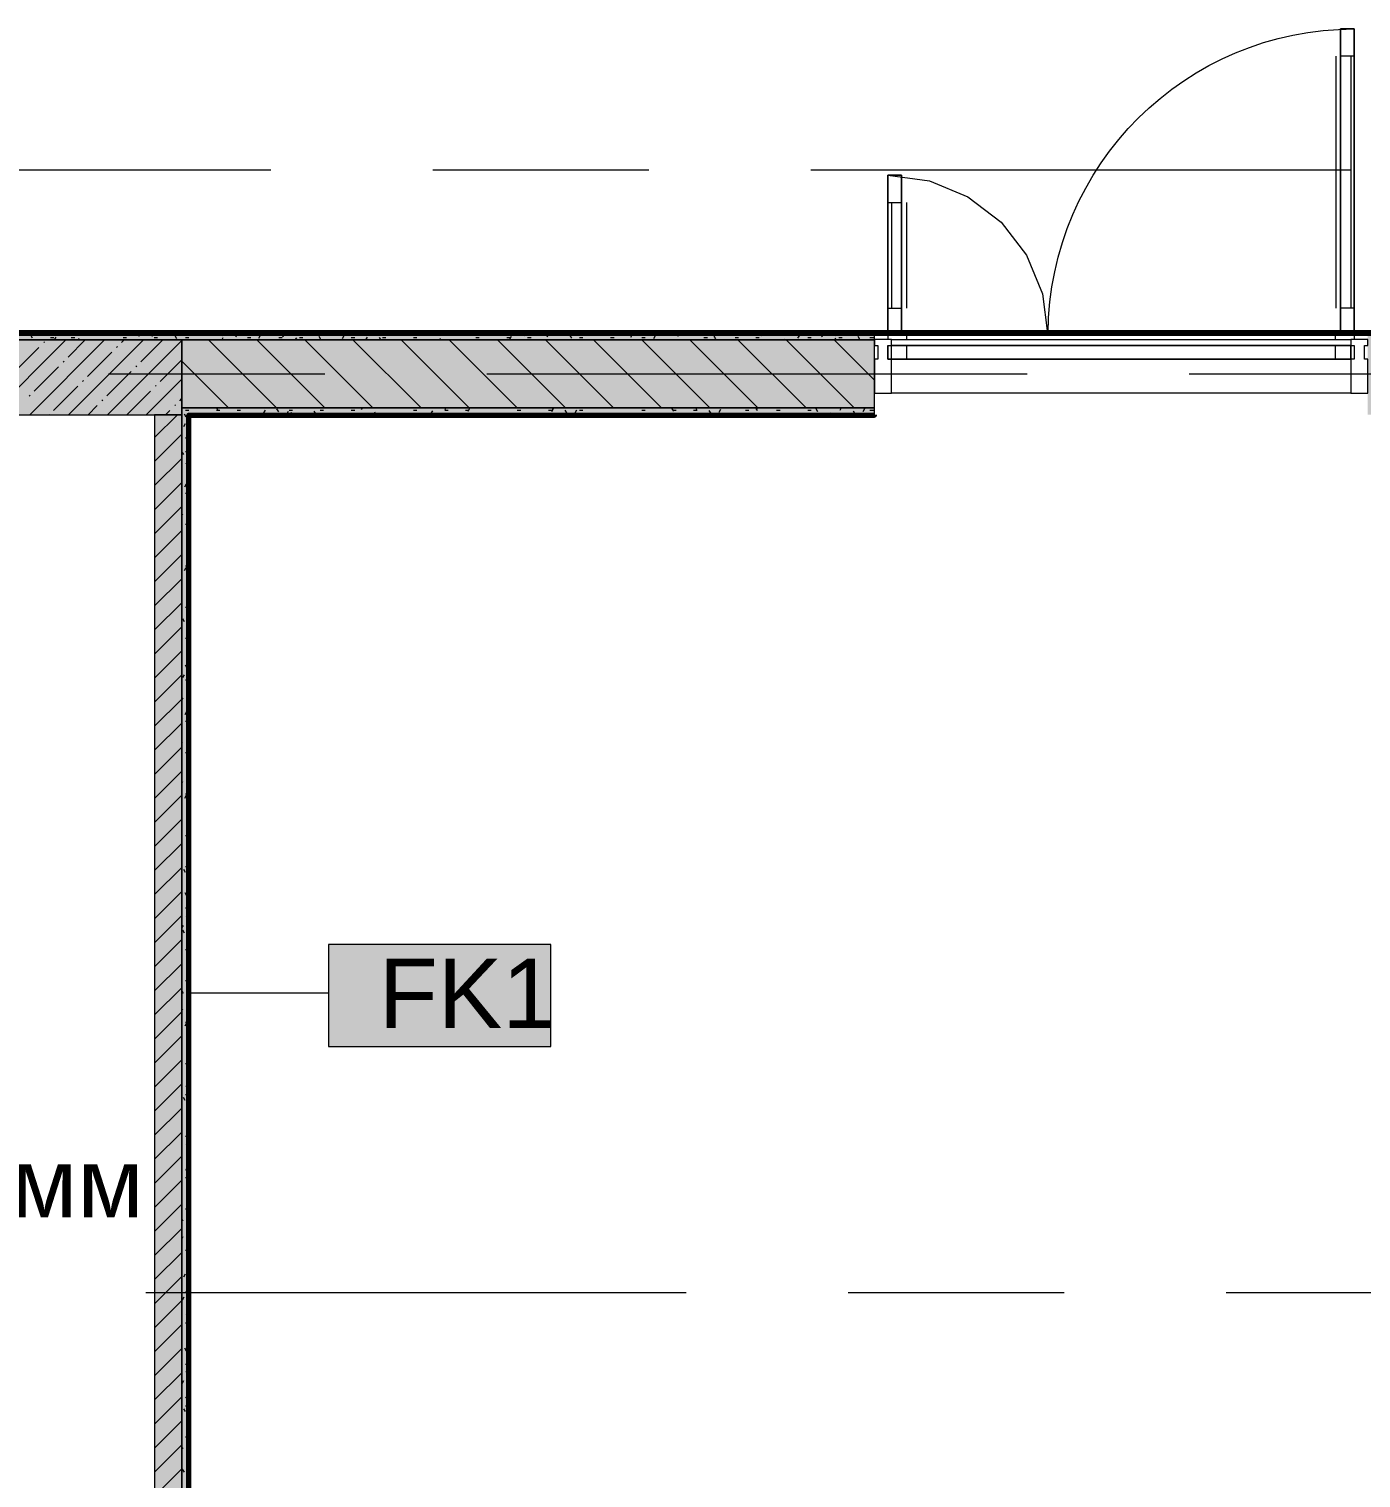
# Model space of a CAD drawing. Header units: millimetres. Extents: x -3817 to 677485, y -22715 to 103890.
# Drawn here: x 101404 to 105319, y 9167 to 13425 of the extents above; entities that cross this region are included whole.
import ezdxf

# ---------------------------------------------------------------- set-up
doc = ezdxf.new("R2010")
doc.units = ezdxf.units.MM
doc.layers.add('PDF _Геометрия', color=7, linetype='Continuous', true_color=0x1d1d1d)
doc.layers.add('PDF _Сплошная заливка', color=7, linetype='Continuous', true_color=0xffffff)
doc.layers.add('PDF _Текст', color=7, linetype='Continuous')
doc.styles.add('PDF GOST-Common', font='arial.ttf')

msp = doc.modelspace()

# ---------------------------------------------------------------- hatches: boundary and pattern name
at = {"layer": 'PDF _Сплошная заливка', "transparency": 33554559}
h = msp.add_hatch(color=256, dxfattribs=at)
h.paths.add_polyline_path([(121433.6, 12511.4), (121433.6, 12531.3), (111448.6, 12531.3), (111448.6, 12519.3), (111478.6, 12519.3), (111478.6, 12511.4), (120700.8, 12511.4)], flags=0)
h.paths.add_polyline_path([(110418.6, 12511.4), (110418.6, 12519.3), (110448.6, 12519.3), (110448.6, 12531.3), (109343.6, 12531.3), (109343.6, 12519.3), (109398.6, 12519.3), (109398.6, 12511.4), (110055.7, 12511.4)], flags=0)
h.paths.add_polyline_path([(105338.6, 12511.4), (107838.6, 12511.4), (107838.6, 12519.3), (107893.6, 12519.3), (107893.6, 12531.3), (105338.6, 12531.3)], flags=0)
h.paths.add_polyline_path([(103402.5, 12511.4), (103888.6, 12511.4), (103888.6, 12531.3), (101052.6, 12531.3), (101052.6, 12511.4)], flags=0)
h = msp.add_hatch(color=256, dxfattribs=at)
h.paths.add_polyline_path([(106063.8, 12311.3), (107373.6, 12311.3), (107373.6, 12511.4), (105338.6, 12511.4), (105338.6, 12311.3)], flags=0)
h.paths.add_polyline_path([(89853.6, 12311.3), (90228.6, 12311.3), (90228.6, 12511.4), (89853.6, 12511.4)], flags=0)
h.paths.add_polyline_path([(103402.5, 12311.3), (103888.6, 12311.3), (103888.6, 12511.4), (101853.6, 12511.4), (101853.6, 12311.3)], flags=0)
h.paths.add_polyline_path([(91628.6, 12311.3), (92728.6, 12311.3), (92728.6, 12511.4), (91628.6, 12511.4), (91628.6, 12431.4)], flags=0)
h.paths.add_polyline_path([(94453.6, 12311.3), (94453.6, 12511.4), (93728.6, 12511.4), (93728.6, 12311.3), (94088.1, 12311.3)], flags=0)
msp.add_hatch(color=256, dxfattribs=at).paths.add_polyline_path([(98080, 12291.4), (101853.6, 12291.4), (101853.6, 12511.4), (94453.6, 12511.4), (94453.6, 12291.4), (96749.4, 12291.4)])
h = msp.add_hatch(color=256, dxfattribs=at)
h.paths.add_polyline_path([(101873.6, 12291.4), (103888.6, 12291.4), (103888.6, 12311.3), (101873.6, 12311.3)], flags=0)
h.paths.add_polyline_path([(107373.6, 12291.4), (107373.6, 12311.3), (105338.6, 12311.3), (105338.6, 12291.4), (107353.6, 12291.4)], flags=0)

# ---------------------------------------------------------------- linework, layer by layer
at = {"layer": 'PDF _Геометрия', "color": 253, "lineweight": 9, "true_color": 0xaaaaaa}
msp.add_lwpolyline([(103928.6, 12532.3), (103928.6, 12995.1), (104050.2, 12979.1), (104163.6, 12932.1), (104260.9, 12857.4), (104335.6, 12760.1), (104382.6, 12646.7), (104397.8, 12531.3), (104398.6, 12525.1), (104399.1, 12531.3, -0.412281), (105298.6, 13425.1), (105298.6, 12531.3), (105298.6, 12525.1)], format="xyb", dxfattribs=at)
for points in [[(105258.6, 12532.3), (105258.6, 13425.1), (105298.6, 13425.1), (105298.6, 12532.3), (105298.6, 13425.1), (105258.6, 13425.1)], [(103928.6, 12532.3), (103928.6, 12995.1), (103968.6, 12995.1), (103968.6, 12532.3), (103968.6, 12995.1), (103928.6, 12995.1)], [(103968.6, 12525.1), (103928.6, 12525.1), (103928.6, 12531.3), (103928.6, 12525.1)], [(105258.6, 12525.1), (105298.6, 12525.1), (105298.6, 12531.3), (105298.6, 12525.1), (105258.6, 12525.1), (105258.6, 12531.3)]]:
    msp.add_lwpolyline(points, close=True, dxfattribs=at)
for points in [[(105244.6, 13345.1), (105244.6, 12605.1)], [(105298.6, 13345.1), (105258.6, 13345.1)], [(105288.6, 13345.1), (105288.6, 12605.1)], [(100527.2, 13011.4), (102114.7, 13011.4)], [(102590.9, 13011.4), (103225.9, 13011.4)], [(103702.2, 13011.4), (105289.7, 13011.4)], [(103928.6, 12915.1), (103968.6, 12915.1)], [(103938.6, 12915.1), (103938.6, 12605.1)], [(103982.6, 12915.1), (103982.6, 12605.1)], [(103928.6, 12605.1), (103968.6, 12605.1)], [(105298.6, 12605.1), (105258.6, 12605.1)], [(103928.6, 12531.3), (103928.6, 12525.1)], [(103983.6, 12512.1), (103983.6, 12525.1), (103928.6, 12525.1), (103928.6, 12512.1)], [(103968.6, 12531.3), (103968.6, 12525.1), (103968.6, 12531.3)], [(105243.6, 12512.1), (105243.6, 12525.1), (105298.6, 12525.1), (105298.6, 12512.1)], [(103928.6, 12495.1), (103928.6, 12455.1), (103983.6, 12455.1), (103983.6, 12495.1)], [(105298.6, 12495.1), (105298.6, 12455.1), (105243.6, 12455.1), (105243.6, 12495.1)], [(101638.4, 12411.4), (102273.4, 12411.4)], [(102749.7, 12411.4), (104337.2, 12411.4)], [(104813.4, 12411.4), (105448.4, 12411.4)], [(101747.7, 9711.4), (103335.2, 9711.4)], [(103811.4, 9711.4), (104446.4, 9711.4)], [(104922.7, 9711.4), (106510.2, 9711.4)]]:
    msp.add_lwpolyline(points, dxfattribs=at)
at = {"layer": 'PDF _Геометрия', "color": 9, "lineweight": 9, "true_color": 0xc0c0c0}
for points in [[(101072.6, 13251.4), (101052.6, 13251.4), (98943.6, 13251.4), (98943.6, 13231.3), (101052.6, 13231.3), (101052.6, 12531.3), (101052.6, 12511.4), (103888.6, 12511.4), (103888.6, 12531.3), (101073.6, 12531.3)], [(94453.6, 12291.4), (101853.6, 12291.4), (101853.6, 12311.3), (103888.6, 12311.3), (103888.6, 12511.4), (101853.6, 12511.4), (98943.6, 12511.4)], [(103888.6, 12291.4), (103888.6, 12311.3), (101873.6, 12311.3), (101853.6, 12311.3), (101853.6, 7091.3), (101873.6, 7091.3), (101873.6, 12290.4)], [(100983.6, 7091.3), (101853.6, 7091.3), (101853.6, 7311.4), (101853.6, 12291.4), (101773.6, 12291.4), (101773.6, 7311.4), (101403.6, 7311.4)]]:
    msp.add_lwpolyline(points, dxfattribs=at)
at = {"layer": 'PDF _Геометрия', "color": 231, "lineweight": 70, "true_color": 0xff80c0}
for points in [[(107694.6, 12532.3), (101073.6, 12532.3), (101073.6, 13251.4), (101073.6, 13252.3), (98964.6, 13252.3), (98964.6, 13251.4), (101072.6, 13251.4)], [(101073.6, 12531.3), (107694.6, 12531.3)], [(101873.6, 12290.4), (101873.6, 7091.3)], [(101874.6, 7091.3), (101874.6, 12290.4), (103888.6, 12290.4), (103888.6, 12291.4)]]:
    msp.add_lwpolyline(points, dxfattribs=at)
at = {"layer": 'PDF _Геометрия', "color": 253, "lineweight": 9, "true_color": 0x9b9b9b}
for points in [[(101415.2, 12516.5), (101410.2, 12525.2)], [(101729, 12521.7), (101724, 12530.4)], [(101770.3, 12529.8), (101765.3, 12521.1)], [(101797, 12525.7), (101793.8, 12531.3)], [(101838.7, 12514.6), (101833.6, 12523.3)], [(101974.7, 12522.8), (101969.8, 12531.3)], [(102016, 12528.7), (102011, 12520)], [(102084.1, 12524.6), (102079, 12515.9)], [(102152.4, 12519.8), (102147.4, 12528.5)], [(102262.1, 12512.7), (102257.1, 12521.4)], [(102329.8, 12523.5), (102324.8, 12514.8)], [(102534.2, 12529), (102532.9, 12531.3)], [(102615.9, 12531.3), (102612.1, 12524.9)], [(102821.3, 12521.3), (102816.2, 12512.6)], [(102862.2, 12531.3), (102857.9, 12523.8)], [(102930.9, 12528.4), (102925.9, 12519.7)], [(102957.7, 12527.1), (102955.2, 12531.3)], [(102999.3, 12516), (102994.3, 12524.7)], [(103176.7, 12527.3), (103171.6, 12518.6)], [(103244.7, 12523.2), (103239.7, 12514.5)], [(103313.1, 12521.2), (103308, 12529.9)], [(103381.1, 12525.2), (103377.6, 12531.3)], [(103422.7, 12514.1), (103417.7, 12522.8)], [(103460.6, 12531.3), (103459, 12528.7)], [(103558.8, 12522.2), (103553.8, 12531)], [(103668.1, 12525.1), (103663.1, 12516.4)], [(103706.9, 12531.3), (103704.7, 12527.6)], [(103736.5, 12519.3), (103731.5, 12528)], [(103777.3, 12531.3), (103772.8, 12523.5)], [(103846.2, 12512.2), (103841.1, 12520.9)], [(101467.7, 12518.4), (101477.7, 12518.4)], [(101482.9, 12519.7), (101478.1, 12511.4)], [(101528.6, 12518.4), (101538.7, 12518.4)], [(101550.9, 12515.6), (101548.5, 12511.4)], [(101681, 12518.4), (101691.1, 12518.4)], [(101772.5, 12518.4), (101782.5, 12518.4)], [(101863.9, 12518.4), (101874, 12518.4)], [(101875.7, 12511.4), (101875.3, 12512.1)], [(101974.4, 12517.5), (101970.8, 12511.4)], [(102046.8, 12518.4), (102056.8, 12518.4)], [(102138.2, 12518.4), (102148.3, 12518.4)], [(102192.5, 12511.4), (102189, 12517.3)], [(102199.2, 12518.4), (102209.2, 12518.4)], [(102351.6, 12518.4), (102361.6, 12518.4)], [(102397.8, 12519.4), (102393.2, 12511.4)], [(102438.8, 12511.4), (102434.8, 12518.4)], [(102443, 12518.4), (102453.1, 12518.4)], [(102534.5, 12518.4), (102544.5, 12518.4)], [(102614.8, 12511.4), (102612.5, 12515.4)], [(102717.3, 12518.4), (102727.4, 12518.4)], [(102808.8, 12518.4), (102818.8, 12518.4)], [(102869.7, 12518.4), (102879.8, 12518.4)], [(103022.1, 12518.4), (103032.2, 12518.4)], [(103113.6, 12518.4), (103123.6, 12518.4)], [(103205, 12518.4), (103215.1, 12518.4)], [(103387.9, 12518.4), (103398, 12518.4)], [(103459.5, 12511.4), (103459.3, 12511.6)], [(103479.3, 12518.4), (103489.4, 12518.4)], [(103540.3, 12518.4), (103550.4, 12518.4)], [(103626.5, 12514), (103625, 12511.4)], [(103692.7, 12518.4), (103702.8, 12518.4)], [(103776.3, 12511.4), (103773.1, 12516.8)], [(103784.1, 12518.4), (103794.2, 12518.4)], [(103872.2, 12512.9), (103871.4, 12511.4)], [(103875.6, 12518.4), (103885.6, 12518.4)], [(101960.6, 12303.4), (101956, 12311.3)], [(102138.3, 12300.4), (102133.2, 12309.1)], [(102383.3, 12311.3), (102380.5, 12306.6)], [(102520.1, 12309.7), (102519.1, 12311.3)], [(102629.6, 12311.3), (102626.3, 12305.5)], [(102699.3, 12310.2), (102694.3, 12301.4)], [(102945.1, 12309.1), (102940, 12300.3)], [(102943.5, 12307.8), (102941.5, 12311.3)], [(103228, 12311.3), (103227.4, 12310.4)], [(103298.9, 12301.8), (103293.9, 12310.5)], [(103366.9, 12305.9), (103363.8, 12311.3)], [(103474.3, 12311.3), (103473.2, 12309.3)], [(103544.7, 12302.9), (103539.8, 12311.3)], [(103544.7, 12311.3), (103541.2, 12305.2)], [(103722.4, 12299.9), (103717.3, 12308.6)], [(103791.1, 12311.3), (103786.9, 12304.1)], [(103860, 12308.8), (103855, 12300.1)], [(101863.6, 12264.7), (101858.6, 12256)], [(101866.1, 12284.1), (101861.1, 12292.8)], [(101863.9, 12305), (101873.6, 12305), (101874, 12305)], [(101955.3, 12305), (101965.4, 12305)], [(102016.3, 12305), (102026.4, 12305)], [(102098.2, 12305.3), (102093.2, 12296.6)], [(102166.2, 12301.2), (102161.2, 12292.5)], [(102168.7, 12305), (102178.8, 12305)], [(102178.7, 12291.4), (102174.9, 12298)], [(102247.9, 12293.4), (102242.9, 12302.1)], [(102260.1, 12305), (102270.2, 12305)], [(102351.6, 12305), (102361.6, 12305)], [(102425.1, 12291.4), (102420.6, 12299.1)], [(102534.5, 12305), (102544.5, 12305)], [(102548, 12291.9), (102547.7, 12291.4)], [(102589.7, 12303.1), (102584.6, 12294.4)], [(102601.1, 12291.4), (102598.3, 12296.1)], [(102625.9, 12305), (102636, 12305)], [(102686.9, 12305), (102696.9, 12305)], [(102839.3, 12305), (102849.3, 12305)], [(102930.7, 12305), (102940.8, 12305)], [(102985.1, 12296.6), (102980.1, 12305.3)], [(103013.1, 12305), (103008.1, 12296.3)], [(103022.1, 12305), (103032.2, 12305)], [(103205, 12305), (103215.1, 12305)], [(103296.5, 12305), (103306.5, 12305)], [(103357.4, 12305), (103367.5, 12305)], [(103394.9, 12295.7), (103392.4, 12291.4)], [(103408.6, 12294.7), (103403.6, 12303.5)], [(103436.5, 12306.9), (103431.5, 12298.2)], [(103445.7, 12291.4), (103445.2, 12292.3)], [(103509.8, 12305), (103519.9, 12305)], [(103601.3, 12305), (103611.3, 12305)], [(103640.6, 12294.6), (103638.8, 12291.4)], [(103692.7, 12305), (103702.8, 12305)], [(103762.5, 12291.4), (103759, 12297.5)], [(103832, 12292.8), (103827, 12301.6)], [(103875.6, 12305), (103885.6, 12305)], [(101870.2, 12216.1), (101865.2, 12224.8)], [(101859.1, 12174.4), (101854, 12183.1)], [(101863.9, 12183.1), (101873.6, 12183.1)], [(101870.7, 12155.1), (101865.7, 12146.3)], [(101866.6, 12087), (101861.6, 12078.3)], [(101863.9, 12061.2), (101873.6, 12061.2)], [(101873.6, 12038.1), (101872.7, 12036.7)], [(101856.1, 11996.7), (101853.6, 12001.1)], [(101863.9, 11969.8), (101873.6, 11969.8)], [(101873.6, 11905.5), (101870.4, 11911)], [(101865.5, 11841.3), (101860.5, 11832.6)], [(101863.9, 11847.8), (101873.6, 11847.8)], [(101873.6, 11794.3), (101871.6, 11790.9)], [(101863.9, 11725.9), (101873.6, 11725.9)], [(101861.3, 11683), (101856.2, 11691.7)], [(101863.9, 11634.5), (101873.6, 11634.5)], [(101869.4, 11546.9), (101864.4, 11555.6)], [(101860.3, 11527.5), (101855.3, 11518.8)], [(101863.9, 11512.6), (101873.6, 11512.6)], [(101856.3, 11459.5), (101853.6, 11454.8)], [(101867.4, 11417.9), (101862.4, 11409.1)], [(101863.9, 11390.6), (101873.6, 11390.6)], [(101855.3, 11327.6), (101853.6, 11330.5)], [(101863.9, 11299.2), (101873.6, 11299.2)], [(101855.2, 11213.8), (101853.6, 11211)], [(101866.3, 11172.1), (101861.3, 11163.4)], [(101863.9, 11177.3), (101873.6, 11177.3)], [(101873.6, 11123.7), (101872.4, 11121.8)], [(101863.9, 11055.3), (101873.6, 11055.3)], [(101873.6, 10991.1), (101870.7, 10996.1)], [(101864.5, 10945.7), (101859.5, 10954.5)], [(101863.9, 10963.9), (101873.6, 10963.9)], [(101868.6, 10877.7), (101863.6, 10886.4)], [(101863.9, 10842), (101873.6, 10842)], [(101872.7, 10809.7), (101867.7, 10818.4)], [(101857.1, 10790.3), (101853.6, 10784.3)], [(101861.5, 10768), (101856.5, 10776.8)], [(101863.9, 10720.1), (101873.6, 10720.1)], [(101854.5, 10658.4), (101853.6, 10659.9)], [(101863.9, 10628.6), (101873.6, 10628.6)], [(101858.6, 10590.3), (101853.6, 10599)], [(101856, 10544.6), (101853.6, 10540.4)], [(101867.1, 10502.9), (101862.1, 10494.2)], [(101863.9, 10506.7), (101873.6, 10506.7)], [(101873.6, 10503.4), (101872.9, 10504.6)], [(101873.6, 10392.2), (101869.2, 10384.6)], [(101863.9, 10384.8), (101873.6, 10384.8)], [(101870.1, 10325.2), (101865.1, 10316.5)], [(101863.7, 10276.6), (101858.7, 10285.3)], [(101863.9, 10293.4), (101873.6, 10293.4)], [(101863.9, 10171.4), (101873.6, 10171.4)], [(101871.9, 10140.5), (101866.9, 10149.2)], [(101869, 10079.5), (101864, 10070.8)], [(101863.9, 10049.5), (101873.6, 10049.5)], [(101857.8, 9921.2), (101853.6, 9928.4)], [(101863.9, 9958.1), (101873.6, 9958.1)], [(101856.8, 9875.4), (101853.6, 9869.9)], [(101863.9, 9836.1), (101873.6, 9836.1)], [(101863.8, 9765.7), (101858.8, 9757)], [(101863.9, 9714.2), (101873.6, 9714.2)], [(101859.8, 9697.7), (101854.7, 9689)], [(101870.9, 9656.1), (101865.9, 9647.4)], [(101863.9, 9622.8), (101873.6, 9622.8)], [(101873.6, 9589), (101873.1, 9589.7)], [(101867, 9539.4), (101862, 9548.1)], [(101863.9, 9500.9), (101873.6, 9500.9)], [(101871.1, 9471.3), (101866.1, 9480)], [(101858.7, 9452), (101853.6, 9443.3)], [(101873.6, 9406.1), (101870.2, 9412)], [(101864, 9361.7), (101859, 9370.4)], [(101863.9, 9379), (101873.6, 9379)], [(101869.8, 9410.3), (101864.8, 9401.6)], [(101863.9, 9287.5), (101873.6, 9287.5)], [(101857, 9252), (101853.6, 9257.9)], [(101861, 9184), (101856, 9192.7)]]:
    msp.add_lwpolyline(points, dxfattribs=at)
at = {"layer": 'PDF _Геометрия', "lineweight": 9}
for points in [[(101292.7, 12291.4), (101512.7, 12511.4)], [(101362.5, 12418.1), (101433.8, 12489.4)], [(101406.8, 12291.4), (101626.8, 12511.4)], [(101448, 12503.7), (101450.4, 12506)], [(101519.3, 12460.9), (101569.8, 12511.4)], [(101520.8, 12291.4), (101740.8, 12511.4)], [(101634.9, 12291.4), (101853.6, 12510)], [(101661.9, 12489.4), (101664.2, 12491.8)], [(101676.1, 12503.7), (101683.8, 12511.4)], [(101733.2, 12446.7), (101797.9, 12511.4)], [(102132.1, 12311.3), (101932.1, 12511.4)], [(102273.6, 12311.3), (102073.6, 12511.4)], [(102415, 12311.3), (102215, 12511.4)], [(102556.4, 12311.3), (102356.4, 12511.4)], [(102697.8, 12311.3), (102497.8, 12511.4)], [(102839.2, 12311.3), (102639.2, 12511.4)], [(102980.7, 12311.3), (102780.7, 12511.4)], [(103122.1, 12311.3), (102922.1, 12511.4)], [(103263.5, 12311.3), (103063.5, 12511.4)], [(103404.9, 12311.3), (103204.9, 12511.4)], [(103546.3, 12311.3), (103346.3, 12511.4)], [(103687.8, 12311.3), (103487.8, 12511.4)], [(103829.2, 12311.3), (103629.2, 12511.4)], [(103888.6, 12393.4), (103770.6, 12511.4)], [(101505.1, 12446.7), (101507.4, 12449)], [(101576.3, 12403.9), (101647.6, 12475.2)], [(101718.9, 12432.4), (101721.3, 12434.8)], [(101790.2, 12389.6), (101853.6, 12453)], [(101990.7, 12311.3), (101853.6, 12448.5)], [(101419.5, 12361.1), (101490.8, 12432.4)], [(101633.4, 12346.9), (101704.6, 12418.1)], [(101748.9, 12291.4), (101853.6, 12396)], [(101476.5, 12304.1), (101547.8, 12375.4)], [(101562.1, 12389.6), (101564.5, 12392)], [(101691.9, 12291.4), (101761.7, 12361.1)], [(101775.9, 12375.4), (101778.3, 12377.7)], [(101405.3, 12346.9), (101407.6, 12349.2)], [(101577.9, 12291.4), (101604.9, 12318.3)], [(101619.1, 12332.6), (101621.5, 12335)], [(101832.9, 12318.3), (101835.3, 12320.7)], [(101847.2, 12332.6), (101853.6, 12339)], [(101463.8, 12291.4), (101464.7, 12292.2)], [(101773.6, 12224.6), (101840.4, 12291.4)], [(101806, 12291.4), (101818.7, 12304.1)], [(101773.6, 12153.9), (101853.6, 12233.9)], [(101773.6, 12083.2), (101853.6, 12163.2)], [(101773.6, 12012.4), (101853.6, 12092.4)], [(101773.6, 11941.7), (101853.6, 12021.7)], [(101773.6, 11871), (101853.6, 11951)], [(101773.6, 11800.3), (101853.6, 11880.3)], [(101773.6, 11729.6), (101853.6, 11809.6)], [(101773.6, 11658.9), (101853.6, 11738.9)], [(101773.6, 11588.2), (101853.6, 11668.2)], [(101773.6, 11517.5), (101853.6, 11597.5)], [(101773.6, 11446.8), (101853.6, 11526.8)], [(101773.6, 11376), (101853.6, 11456)], [(101773.6, 11305.3), (101853.6, 11385.3)], [(101773.6, 11234.6), (101853.6, 11314.6)], [(101773.6, 11163.9), (101853.6, 11243.9)], [(101773.6, 11093.2), (101853.6, 11173.2)], [(101773.6, 11022.5), (101853.6, 11102.5)], [(101773.6, 10951.8), (101853.6, 11031.8)], [(101773.6, 10881.1), (101853.6, 10961.1)], [(101773.6, 10810.4), (101853.6, 10890.4)], [(101773.6, 10739.7), (101853.6, 10819.7)], [(101773.6, 10668.9), (101853.6, 10748.9)], [(101773.6, 10598.2), (101853.6, 10678.2)], [(101773.6, 10527.5), (101853.6, 10607.5)], [(101773.6, 10456.8), (101853.6, 10536.8)], [(101773.6, 10386.1), (101853.6, 10466.1)], [(101773.6, 10315.4), (101853.6, 10395.4)], [(101773.6, 10244.7), (101853.6, 10324.7)], [(101773.6, 10174), (101853.6, 10254)], [(101773.6, 10103.3), (101853.6, 10183.3)], [(101773.6, 10032.5), (101853.6, 10112.5)], [(101773.6, 9961.8), (101853.6, 10041.8)], [(101773.6, 9891.1), (101853.6, 9971.1)], [(101773.6, 9820.4), (101853.6, 9900.4)], [(101773.6, 9749.7), (101853.6, 9829.7)], [(101773.6, 9679), (101853.6, 9759)], [(101773.6, 9608.3), (101853.6, 9688.3)], [(101773.6, 9537.6), (101853.6, 9617.6)], [(101773.6, 9466.9), (101853.6, 9546.9)], [(101773.6, 9396.1), (101853.6, 9476.1)], [(101773.6, 9325.4), (101853.6, 9405.4)], [(101773.6, 9254.7), (101853.6, 9334.7)], [(101773.6, 9184), (101853.6, 9264)], [(101773.6, 9113.3), (101853.6, 9193.3)]]:
    msp.add_lwpolyline(points, dxfattribs=at)
at = {"layer": 'PDF _Геометрия', "color": 7, "lineweight": 9}
for points in [[(101853.6, 12311.3), (101853.6, 12511.4)], [(102938.1, 10734.4), (102285, 10734.4), (102285, 10434.4), (102938.1, 10434.4)]]:
    msp.add_lwpolyline(points, close=True, dxfattribs=at)
at = {"layer": 'PDF _Геометрия', "color": 7, "lineweight": 20}
for points in [[(103928.6, 12495.1), (103938.6, 12495.1), (103938.6, 12512.1), (103888.6, 12512.1), (103888.6, 12495.1), (103898.6, 12495.1), (103898.6, 12455.1), (103888.6, 12455.1), (103888.6, 12355.1), (103938.6, 12355.1), (103938.6, 12455.1), (103928.6, 12455.1)], [(105328.6, 12455.1), (105328.6, 12495.1), (105338.6, 12495.1), (105338.6, 12512.1), (105288.6, 12512.1), (105288.6, 12495.1), (105298.6, 12495.1), (105298.6, 12455.1), (105288.6, 12455.1), (105288.6, 12355.1), (105338.6, 12355.1), (105338.6, 12455.1)]]:
    msp.add_lwpolyline(points, close=True, dxfattribs=at)
at = {"layer": 'PDF _Геометрия', "color": 7, "lineweight": 9}
for points in [[(103938.6, 12455.1), (105288.6, 12455.1), (103938.6, 12455.1), (103938.6, 12495.1), (103938.6, 12512.1), (105288.6, 12512.1)], [(103938.6, 12512.1), (105288.6, 12512.1), (105288.6, 12495.1)], [(105288.6, 12455.1), (105288.6, 12495.1), (105288.6, 12455.1), (105288.6, 12355.1), (103938.6, 12355.1), (103938.6, 12455.1), (103938.6, 12495.1)], [(103938.6, 12495.1), (105288.6, 12495.1), (103938.6, 12495.1)], [(105288.6, 12355.1), (103938.6, 12355.1)], [(101873.6, 12291.4), (103888.6, 12291.4)], [(101874.1, 10592.5), (102285, 10592.5)]]:
    msp.add_lwpolyline(points, dxfattribs=at)
at = {"layer": 'PDF _Геометрия', "color": 231, "lineweight": 9, "true_color": 0xff80c0}
msp.add_lwpolyline([(103888.6, 12291.4), (101873.6, 12291.4), (101873.6, 12290.4)], dxfattribs=at)
at = {"layer": 'PDF _Сплошная заливка', "lineweight": 35, "transparency": 33554559}
for points in [[(101873.6, 7091.3), (101873.6, 12311.3), (101853.6, 7091.3), (101853.6, 12311.3)], [(101853.6, 7311.4), (101853.6, 12291.4), (101773.6, 7311.4), (101773.6, 12291.4)]]:
    msp.add_solid(points, dxfattribs=at)
at = {"layer": 'PDF _Сплошная заливка', "lineweight": 9, "transparency": 33554559}
msp.add_solid([(102938.1, 10734.4), (102285, 10734.4), (102938.1, 10434.4), (102285, 10434.4)], dxfattribs=at)
at = {"layer": 'PDF _Сплошная заливка', "color": 254, "lineweight": 35, "true_color": 0xffb9dc, "transparency": 33554559}
msp.add_solid([(101873.6, 7091.3), (101874.6, 7091.3), (101873.6, 9439.1)], dxfattribs=at)

# ---------------------------------------------------------------- texts
at = {"layer": 'PDF _Текст', "insert": (102432.1, 10591), "char_height": 203.2, "attachment_point": 4, "style": 'PDF GOST-Common'}
msp.add_mtext('FK1', dxfattribs=at)
at = {"layer": 'PDF _Текст', "color": 250, "true_color": 0x3c3c3c, "insert": (99946.7, 10005.1), "char_height": 203.2, "attachment_point": 4, "style": 'PDF GOST-Common'}
msp.add_mtext('Н=до 1800мм', dxfattribs=at)

doc.saveas('drawing.dxf')
